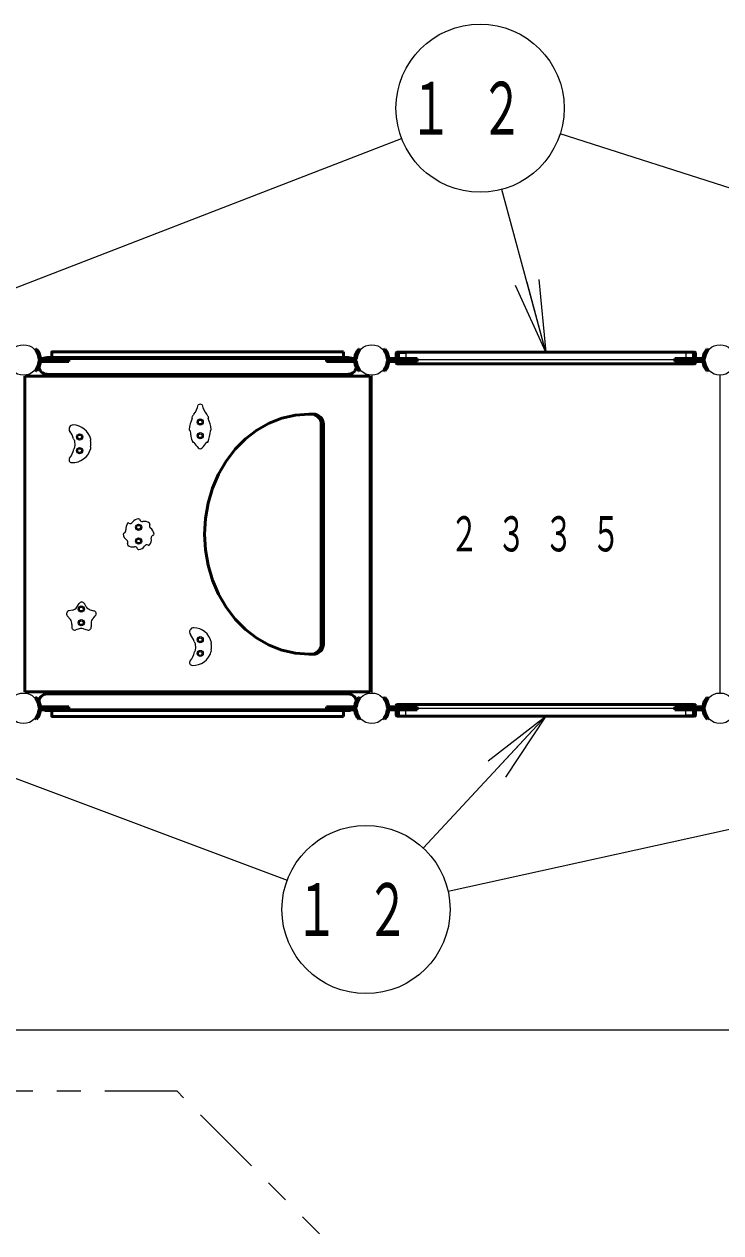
# Model space of a CAD drawing. Units: millimetres on the paper. Extents: x -385 to 0, y -594 to 267.
# Drawn here: x -288.5 to -259.5, y 177.2 to 227.5 of the extents above; entities that cross this region are included whole.
import ezdxf

# ---------------------------------------------------------------- set-up
doc = ezdxf.new("R2010")
doc.units = ezdxf.units.MM
doc.linetypes.add('USER1', pattern=[4.5, 2.5, -2])
doc.linetypes.add('USER3', pattern=[8, 3, -1, 1, -1, 1, -1])
doc.layers.add('0_2', color=7, linetype='Continuous', lineweight=13)
doc.styles.add('ＭＳ ゴシック', font='')
doc.styles.get('ＭＳ ゴシック').set_extended_font_data('MS Gothic')

msp = doc.modelspace()

# ---------------------------------------------------------------- linework, layer by layer
at = {"layer": '0_2'}
for p, q in [((-237.804, 213.854), (-266.211, 222.939)), ((-295.804, 213.854), (-272.809, 222.743)), ((-266.804, 213.854), (-268.633, 220.626)), ((-267.103, 216.88), (-266.804, 213.854)), ((-266.804, 213.854), (-268.069, 216.62)), ((-266.804, 213.854), (-267.586, 216.75)), ((-260.191, 213.524), (-273.417, 213.524)), ((-274.054, 212.887), (-274.054, 199.66)), ((-259.554, 199.66), (-259.554, 212.887)), ((-286.326, 203.236), (-286.237, 203.381)), ((-285.941, 203.253), (-286.017, 203.38)), ((-286.602, 202.72), (-286.733, 202.875)), ((-286.526, 203.104), (-286.654, 203.085)), ((-285.776, 203.127), (-285.62, 203.081)), ((-285.658, 202.767), (-285.562, 202.871)), ((-286.536, 202.513), (-286.544, 202.415)), ((-286.237, 202.332), (-286.373, 202.284)), ((-286.059, 202.336), (-285.896, 202.287)), ((-285.734, 202.564), (-285.73, 202.414)), ((-273.417, 199.024), (-260.191, 199.024)), ((-295.804, 198.694), (-277.572, 191.872)), ((-266.804, 198.694), (-271.91, 193.207)), ((-237.804, 198.694), (-270.877, 191.399)), ((-269.214, 196.839), (-266.804, 198.694)), ((-266.804, 198.694), (-268.848, 196.498)), ((-266.804, 198.694), (-268.482, 196.157)), ((-240.417, 185.619), (-375.622, 185.619)), ((-240.417, 185.619), (-368.765, 185.619))]:
    msp.add_line(p, q, dxfattribs=at)
at = {"layer": '0_2', "color": 140, "lineweight": 50}
for p, q in [((-288.056, 213.937), (-288.015, 213.971)), ((-288.015, 213.971), (-288, 213.97)), ((-274.593, 213.971), (-274.608, 213.97)), ((-274.552, 213.937), (-274.593, 213.971)), ((-273.556, 213.938), (-273.515, 213.972)), ((-273.515, 213.972), (-273.5, 213.97)), ((-260.093, 213.972), (-260.108, 213.97)), ((-260.052, 213.938), (-260.093, 213.972)), ((-287.82, 213.588), (-286.669, 213.588)), ((-287.82, 213.524), (-286.669, 213.524)), ((-287.82, 213.524), (-286.669, 213.524)), ((-287.82, 213.46), (-286.669, 213.46)), ((-287.57, 213.622), (-275.037, 213.622)), ((-286.669, 213.588), (-286.669, 213.524)), ((-286.669, 213.46), (-286.669, 213.524)), ((-274.788, 213.588), (-275.939, 213.588)), ((-275.939, 213.588), (-275.939, 213.524)), ((-274.788, 213.524), (-275.939, 213.524)), ((-274.788, 213.524), (-275.939, 213.524)), ((-275.939, 213.46), (-275.939, 213.524)), ((-274.788, 213.46), (-275.939, 213.46)), ((-273.32, 213.588), (-272.169, 213.588)), ((-273.32, 213.524), (-272.169, 213.524)), ((-273.32, 213.524), (-272.169, 213.524)), ((-273.32, 213.46), (-272.169, 213.46)), ((-273.032, 213.811), (-273.032, 213.411)), ((-272.99, 213.854), (-272.947, 213.854)), ((-272.99, 213.368), (-272.947, 213.368)), ((-272.947, 213.854), (-272.947, 213.368)), ((-272.947, 213.854), (-272.947, 213.368)), ((-260.661, 213.854), (-272.947, 213.854)), ((-260.661, 213.368), (-272.947, 213.368)), ((-272.169, 213.588), (-272.169, 213.524)), ((-272.169, 213.46), (-272.169, 213.524)), ((-260.288, 213.588), (-261.439, 213.588)), ((-261.439, 213.588), (-261.439, 213.524)), ((-260.288, 213.524), (-261.439, 213.524)), ((-260.288, 213.524), (-261.439, 213.524)), ((-261.439, 213.46), (-261.439, 213.524)), ((-260.288, 213.46), (-261.439, 213.46)), ((-260.661, 213.854), (-260.661, 213.368)), ((-260.618, 213.854), (-260.661, 213.854)), ((-260.661, 213.854), (-260.661, 213.368)), ((-260.618, 213.368), (-260.661, 213.368)), ((-260.575, 213.811), (-260.575, 213.411)), ((-288.056, 213.11), (-288.015, 213.076)), ((-288.015, 213.076), (-288, 213.078)), ((-287.57, 212.927), (-275.037, 212.927)), ((-274.593, 213.076), (-274.608, 213.078)), ((-274.552, 213.11), (-274.593, 213.076)), ((-273.556, 213.11), (-273.515, 213.076)), ((-273.515, 213.076), (-273.5, 213.078)), ((-260.093, 213.076), (-260.108, 213.078)), ((-260.052, 213.11), (-260.093, 213.076)), ((-288.495, 199.702), (-288.495, 212.845)), ((-288.495, 212.845), (-274.119, 212.845)), ((-274.119, 199.702), (-274.119, 212.845)), ((-276.667, 211.274), (-276.493, 211.274)), ((-276.157, 201.702), (-276.157, 210.845)), ((-276.064, 201.702), (-276.064, 210.845)), ((-276.667, 201.274), (-276.493, 201.274)), ((-288.495, 199.702), (-274.119, 199.702)), ((-288.056, 199.437), (-288.015, 199.471)), ((-288.015, 199.471), (-288, 199.47)), ((-287.57, 199.62), (-275.037, 199.62)), ((-274.593, 199.471), (-274.608, 199.47)), ((-274.552, 199.437), (-274.593, 199.471)), ((-273.556, 199.437), (-273.515, 199.471)), ((-273.515, 199.471), (-273.5, 199.47)), ((-260.093, 199.471), (-260.108, 199.47)), ((-260.052, 199.437), (-260.093, 199.471)), ((-287.82, 199.088), (-286.669, 199.088)), ((-287.82, 199.024), (-286.669, 199.024)), ((-287.82, 199.024), (-286.669, 199.024)), ((-287.82, 198.96), (-286.669, 198.96)), ((-287.57, 198.926), (-275.037, 198.926)), ((-286.669, 199.088), (-286.669, 199.024)), ((-286.669, 198.96), (-286.669, 199.024)), ((-274.788, 199.088), (-275.939, 199.088)), ((-275.939, 199.088), (-275.939, 199.024)), ((-274.788, 199.024), (-275.939, 199.024)), ((-274.788, 199.024), (-275.939, 199.024)), ((-275.939, 198.96), (-275.939, 199.024)), ((-274.788, 198.96), (-275.939, 198.96)), ((-273.32, 199.088), (-272.169, 199.088)), ((-273.32, 199.024), (-272.169, 199.024)), ((-273.32, 199.024), (-272.169, 199.024)), ((-273.32, 198.96), (-272.169, 198.96)), ((-273.033, 198.737), (-273.033, 199.137)), ((-272.99, 199.18), (-272.947, 199.18)), ((-272.947, 198.694), (-272.947, 199.18)), ((-272.947, 198.694), (-272.947, 199.18)), ((-272.947, 199.18), (-260.661, 199.18)), ((-272.169, 199.088), (-272.169, 199.024)), ((-272.169, 198.96), (-272.169, 199.024)), ((-260.288, 199.088), (-261.439, 199.088)), ((-261.439, 199.088), (-261.439, 199.024)), ((-260.288, 199.024), (-261.439, 199.024)), ((-260.288, 199.024), (-261.439, 199.024)), ((-261.439, 198.96), (-261.439, 199.024)), ((-260.288, 198.96), (-261.439, 198.96)), ((-260.661, 198.694), (-260.661, 199.18)), ((-260.618, 199.18), (-260.661, 199.18)), ((-260.661, 198.694), (-260.661, 199.18)), ((-260.576, 198.737), (-260.576, 199.137)), ((-288.056, 198.61), (-288.015, 198.576)), ((-288.015, 198.576), (-288, 198.578)), ((-274.593, 198.576), (-274.608, 198.578)), ((-274.552, 198.61), (-274.593, 198.576)), ((-273.556, 198.61), (-273.515, 198.576)), ((-273.515, 198.576), (-273.5, 198.578)), ((-272.99, 198.694), (-272.947, 198.694)), ((-272.947, 198.694), (-260.661, 198.694)), ((-260.618, 198.694), (-260.661, 198.694)), ((-260.093, 198.576), (-260.108, 198.578)), ((-260.052, 198.61), (-260.093, 198.576))]:
    msp.add_line(p, q, dxfattribs=at)
at = {"layer": '0_2', "linetype": 'USER1'}
for p, q in [((-272.947, 213.808), (-272.632, 213.808)), ((-272.947, 213.414), (-272.632, 213.414)), ((-272.632, 213.808), (-272.632, 213.414)), ((-260.661, 213.808), (-260.975, 213.808)), ((-260.975, 213.808), (-260.975, 213.414)), ((-260.661, 213.414), (-260.975, 213.414)), ((-272.947, 199.134), (-272.633, 199.134)), ((-272.633, 198.74), (-272.633, 199.134)), ((-260.661, 199.134), (-260.976, 199.134)), ((-260.976, 198.74), (-260.976, 199.134)), ((-272.947, 198.74), (-272.633, 198.74)), ((-260.661, 198.74), (-260.976, 198.74))]:
    msp.add_line(p, q, dxfattribs=at)
at = {"layer": '0_2', "color": 140, "lineweight": 50}
for points in [[(-275.233, 213.859), (-275.233, 213.588), (-287.376, 213.588), (-287.376, 213.859)], [(-275.233, 198.688), (-275.233, 198.96), (-287.376, 198.96), (-287.376, 198.688)]]:
    msp.add_lwpolyline(points, close=True, dxfattribs=at)
msp.add_lwpolyline([(-276.667, 211.274), (-277.234, 211.231), (-277.792, 211.103), (-278.33, 210.893), (-278.84, 210.604), (-279.313, 210.241), (-279.74, 209.809), (-280.115, 209.318), (-280.431, 208.774), (-280.682, 208.187), (-280.865, 207.568), (-280.976, 206.926), (-281.013, 206.274), (-280.976, 205.621), (-280.865, 204.98), (-280.682, 204.36), (-280.431, 203.774), (-280.115, 203.23), (-279.74, 202.738), (-279.313, 202.307), (-278.84, 201.944), (-278.33, 201.654), (-277.792, 201.444), (-277.234, 201.317), (-276.667, 201.274)], dxfattribs=at)
at = {"layer": '0_2', "linetype": 'USER3'}
msp.add_lwpolyline([(-217.463, 82.331), (-177.489, 82.331), (-146.77, 113.05), (-146.77, 145.828), (-181.814, 180.871), (-211.563, 180.871), (-216.312, 185.619), (-239.417, 185.619), (-250.719, 174.318), (-273.402, 174.318), (-282.162, 183.077), (-339.295, 183.077), (-360.908, 161.464), (-360.908, 130.916), (-337.108, 107.116), (-296.414, 107.116), (-282.736, 93.437), (-253.864, 93.437), (-250.628, 90.201), (-225.333, 90.201)], close=True, dxfattribs=at)
at = {"layer": '0_2'}
for centre, radius in [((-269.545, 224.005), 3.5), ((-288.554, 213.524), 0.636), ((-274.054, 213.524), 0.636), ((-259.554, 213.524), 0.636), ((-281.195, 210.941), 0.129), ((-281.195, 210.941), 0.0786), ((-286.217, 210.322), 0.129), ((-286.217, 210.322), 0.0786), ((-281.195, 210.37), 0.129), ((-281.195, 210.37), 0.0786), ((-286.217, 209.751), 0.129), ((-286.217, 209.751), 0.0786), ((-283.76, 206.56), 0.129), ((-283.76, 206.56), 0.0786), ((-283.76, 205.988), 0.129), ((-283.76, 205.988), 0.0786), ((-286.145, 203.156), 0.129), ((-286.145, 203.156), 0.0786), ((-286.145, 202.585), 0.129), ((-286.145, 202.585), 0.0786), ((-281.195, 201.877), 0.129), ((-281.195, 201.877), 0.0786), ((-281.195, 201.306), 0.129), ((-281.195, 201.306), 0.0786), ((-288.554, 199.024), 0.636), ((-274.054, 199.024), 0.636), ((-259.554, 199.024), 0.636), ((-274.294, 190.645), 3.5)]:
    msp.add_circle(centre, radius, dxfattribs=at)
at = {"layer": '0_2', "color": 140, "lineweight": 50}
for centre, radius, start, end in [((-288.554, 213.524), 0.647, 7.1808, 39.709), ((-288.554, 213.524), 0.711, 7.1808, 38.8559), ((-274.054, 213.524), 0.711, 141.1441, 172.8192), ((-274.054, 213.524), 0.647, 140.291, 172.8192), ((-274.054, 213.524), 0.647, 7.1808, 39.709), ((-274.054, 213.524), 0.711, 7.1808, 38.8559), ((-259.554, 213.524), 0.711, 141.1441, 172.8192), ((-259.554, 213.524), 0.647, 140.291, 172.8192), ((-288.554, 213.524), 0.647, 320.291, 352.8192), ((-288.554, 213.524), 0.711, 321.1441, 352.8192), ((-287.57, 213.275), 0.347, 90, 270), ((-287.82, 213.616), 0.0925, 187.1808, 270), ((-287.82, 213.431), 0.0925, 90, 172.8192), ((-287.82, 213.616), 0.0285, 187.1808, 270), ((-287.82, 213.431), 0.0285, 90, 172.8192), ((-275.037, 213.275), 0.347, 270, 90), ((-274.788, 213.616), 0.0285, 270, 352.8192), ((-274.788, 213.616), 0.0925, 270, 352.8192), ((-274.788, 213.431), 0.0925, 7.1808, 90), ((-274.788, 213.431), 0.0285, 7.1808, 90), ((-274.054, 213.524), 0.711, 187.1808, 218.8559), ((-274.054, 213.524), 0.647, 187.1808, 219.709), ((-274.054, 213.524), 0.647, 320.291, 352.8192), ((-274.054, 213.524), 0.711, 321.1441, 352.8192), ((-273.32, 213.616), 0.0925, 187.1808, 270), ((-273.32, 213.432), 0.0925, 90, 172.8192), ((-273.32, 213.616), 0.0285, 187.1808, 270), ((-273.32, 213.432), 0.0285, 90, 172.8192), ((-272.99, 213.811), 0.0429, 90, 180), ((-272.99, 213.411), 0.0429, 180, 270), ((-260.618, 213.811), 0.0429, 0, 90), ((-260.618, 213.411), 0.0429, 270, 0), ((-260.288, 213.616), 0.0285, 270, 352.8192), ((-260.288, 213.616), 0.0925, 270, 352.8192), ((-260.288, 213.432), 0.0925, 7.1808, 90), ((-260.288, 213.432), 0.0285, 7.1808, 90), ((-259.554, 213.524), 0.711, 187.1808, 218.8559), ((-259.554, 213.524), 0.647, 187.1808, 219.709), ((-276.586, 210.845), 0.429, 0, 90), ((-276.493, 210.845), 0.429, 0, 90), ((-276.586, 201.702), 0.429, 270, 0), ((-276.493, 201.702), 0.429, 270, 0), ((-288.554, 199.024), 0.647, 7.1808, 39.709), ((-288.554, 199.024), 0.711, 7.1808, 38.8559), ((-287.57, 199.273), 0.347, 90, 270), ((-275.037, 199.273), 0.347, 270, 90), ((-274.054, 199.024), 0.711, 141.1441, 172.8192), ((-274.054, 199.024), 0.647, 140.291, 172.8192), ((-274.054, 199.024), 0.647, 7.1808, 39.709), ((-274.054, 199.024), 0.711, 7.1808, 38.8559), ((-259.554, 199.024), 0.711, 141.1441, 172.8192), ((-259.554, 199.024), 0.647, 140.291, 172.8192), ((-288.554, 199.024), 0.647, 320.291, 352.8192), ((-288.554, 199.024), 0.711, 321.1441, 352.8192), ((-287.82, 199.116), 0.0925, 187.1808, 270), ((-287.82, 198.931), 0.0925, 90, 172.8192), ((-287.82, 199.116), 0.0285, 187.1808, 270), ((-287.82, 198.931), 0.0285, 90, 172.8192), ((-274.788, 199.116), 0.0285, 270, 352.8192), ((-274.788, 199.116), 0.0925, 270, 352.8192), ((-274.788, 198.931), 0.0925, 7.1808, 90), ((-274.788, 198.931), 0.0285, 7.1808, 90), ((-274.054, 199.024), 0.711, 187.1808, 218.8559), ((-274.054, 199.024), 0.647, 187.1808, 219.709), ((-274.054, 199.024), 0.647, 320.291, 352.8192), ((-274.054, 199.024), 0.711, 321.1441, 352.8192), ((-273.32, 199.116), 0.0925, 187.1808, 270), ((-273.32, 198.931), 0.0925, 90, 172.8192), ((-273.32, 199.116), 0.0285, 187.1808, 270), ((-273.32, 198.931), 0.0285, 90, 172.8192), ((-272.99, 199.137), 0.0429, 90, 180), ((-260.618, 199.137), 0.0429, 0, 90), ((-260.288, 199.116), 0.0285, 270, 352.8192), ((-260.288, 199.116), 0.0925, 270, 352.8192), ((-260.288, 198.931), 0.0925, 7.1808, 90), ((-260.288, 198.931), 0.0285, 7.1808, 90), ((-259.554, 199.024), 0.711, 187.1808, 218.8559), ((-259.554, 199.024), 0.647, 187.1808, 219.709), ((-272.99, 198.737), 0.0429, 180, 270), ((-260.618, 198.737), 0.0429, 270, 0)]:
    msp.add_arc(centre, radius, start, end, dxfattribs=at)
at = {"layer": '0_2'}
for centre, radius, start, end in [((-282.141, 211.812), 0.875, 321.1261, 349.419), ((-281.195, 211.555), 0.129, 48.394, 131.606), ((-280.249, 211.812), 0.875, 190.581, 218.8739), ((-280.27, 210.495), 1.392, 154.6326, 174.4344), ((-281.512, 211.143), 0.0286, 146.4344, 224.1399), ((-280.376, 210.389), 1.392, 141.1261, 146.4344), ((-281.553, 211.104), 0.0286, 334.6326, 44.1399), ((-282.014, 210.389), 1.392, 33.5656, 38.8739), ((-280.837, 211.104), 0.0286, 135.8601, 205.3674), ((-282.121, 210.495), 1.392, 5.5656, 25.3674), ((-280.878, 211.143), 0.0286, 315.8601, 33.5656), ((-286.488, 210.65), 0.171, 87.3341, 218.2179), ((-287.316, 209.998), 0.883, 16.3438, 38.2179), ((-286.517, 210.036), 0.786, 14.4775, 87.3341), ((-281.627, 210.627), 0.0286, 174.4344, 251.503), ((-281.645, 210.573), 0.0286, 2.4068, 71.503), ((-280.225, 210.633), 1.392, 182.4068, 201.4344), ((-282.165, 210.633), 1.392, 338.5656, 357.5932), ((-280.746, 210.573), 0.0286, 108.497, 177.5932), ((-280.764, 210.627), 0.0286, 288.497, 5.5656), ((-286.517, 210.036), 0.786, 267.5611, 345.5225), ((-286.332, 210.286), 0.143, 196.3438, 223.134), ((-286.313, 209.786), 0.143, 141.3197, 168.1098), ((-286.488, 210.14), 0.0714, 9.7418, 43.134), ((-286.48, 209.92), 0.0714, 321.3197, 354.7119), ((-287.316, 209.998), 0.911, 354.7119, 9.7418), ((-285.686, 210.181), 0.0714, 166.2407, 189.8781), ((-286.517, 210.036), 0.771, 350.1219, 9.8781), ((-285.686, 209.892), 0.0714, 170.1219, 193.7593), ((-285.825, 210.215), 0.0714, 346.2407, 14.4775), ((-285.825, 209.858), 0.0714, 345.5225, 13.7593), ((-281.495, 210.134), 0.0286, 201.4344, 280.6439), ((-281.484, 210.078), 0.0286, 32.2657, 100.6439), ((-280.283, 210.837), 1.392, 212.2657, 224.4852), ((-281.195, 209.94), 0.113, 224.4852, 315.5149), ((-282.108, 210.837), 1.392, 315.5149, 327.7343), ((-280.906, 210.078), 0.0286, 79.3561, 147.7343), ((-280.896, 210.134), 0.0286, 259.3561, 338.5656), ((-286.545, 209.365), 0.114, 140.6586, 267.5611), ((-287.316, 209.998), 0.883, 320.6586, 348.1098), ((-283.725, 206.574), 0.345, 96.6971, 145.6029), ((-283.76, 206.874), 0.0429, 14.2357, 96.6971), ((-283.608, 206.912), 0.114, 194.2357, 280.6029), ((-284.36, 206.274), 0.0429, 104.2357, 186.6971), ((-284.399, 206.426), 0.114, 284.2357, 10.6029), ((-283.947, 206.511), 0.345, 141.6971, 190.6029), ((-284.184, 206.698), 0.0429, 59.2357, 141.6971), ((-284.104, 206.833), 0.114, 239.2357, 325.6029), ((-283.523, 206.461), 0.345, 51.6971, 100.6029), ((-283.201, 206.618), 0.114, 149.2357, 235.6029), ((-283.336, 206.698), 0.0429, 329.2357, 51.6971), ((-283.46, 206.239), 0.345, 6.6971, 55.6029), ((-284.06, 206.309), 0.345, 186.6971, 235.6029), ((-284.319, 205.93), 0.114, 329.2357, 55.6029), ((-284.184, 205.85), 0.0429, 149.2357, 231.6971), ((-283.997, 206.087), 0.345, 231.6971, 280.6029), ((-283.416, 205.714), 0.114, 59.2357, 145.6029), ((-283.336, 205.85), 0.0429, 239.2357, 321.6971), ((-283.573, 206.037), 0.345, 321.6971, 10.6029), ((-283.121, 206.121), 0.114, 104.2357, 190.6029), ((-283.16, 206.274), 0.0429, 284.2357, 6.6971), ((-283.912, 205.635), 0.114, 14.2357, 100.6029), ((-283.76, 205.674), 0.0429, 194.2357, 276.6971), ((-283.795, 205.974), 0.345, 276.6971, 325.6029), ((-286.127, 203.313), 0.129, 31.1949, 148.1996), ((-286.634, 202.958), 0.129, 98.6448, 220.0628), ((-286.569, 203.387), 0.286, 278.6448, 328.1996), ((-285.696, 203.401), 0.286, 211.1949, 253.7771), ((-285.656, 202.958), 0.129, 317.16, 73.7771), ((-286.821, 202.536), 0.286, 355.409, 40.0628), ((-286.416, 202.405), 0.129, 175.409, 289.5712), ((-286.142, 202.063), 0.286, 73.168, 109.5712), ((-285.858, 202.41), 0.129, 253.168, 1.7072), ((-285.449, 202.572), 0.286, 137.16, 181.7072), ((-281.467, 202.205), 0.171, 87.3341, 218.2179), ((-281.495, 201.592), 0.786, 14.4775, 87.3341), ((-282.295, 201.553), 0.883, 16.3438, 38.2179), ((-281.311, 201.842), 0.143, 196.3438, 223.134), ((-280.804, 201.77), 0.0714, 346.2407, 14.4775), ((-282.295, 201.553), 0.883, 320.6586, 348.1098), ((-281.495, 201.592), 0.786, 267.5611, 345.5225), ((-281.291, 201.342), 0.143, 141.3197, 168.1098), ((-281.467, 201.695), 0.0714, 9.7418, 43.134), ((-281.459, 201.475), 0.0714, 321.3197, 354.7119), ((-282.295, 201.553), 0.911, 354.7119, 9.7418), ((-280.665, 201.736), 0.0714, 166.2407, 189.8781), ((-280.665, 201.447), 0.0714, 170.1219, 193.7593), ((-281.495, 201.592), 0.771, 350.1219, 9.8781), ((-280.804, 201.413), 0.0714, 345.5225, 13.7593), ((-281.524, 200.921), 0.114, 140.6586, 267.5611)]:
    msp.add_arc(centre, radius, start, end, dxfattribs=at)

# ---------------------------------------------------------------- texts
at = {"layer": '0_2', "style": 'ＭＳ ゴシック'}
for s, insert, char_height, attachment_point in [('\\T1.64;\\W0.6;１２', (-269.545, 224.005), 2.199, 5), ('\\T1.64;\\W0.6;２３３５', (-270.804, 206.274), 1.466, 4), ('\\T1.64;\\W0.6;１２', (-274.294, 190.645), 2.199, 5)]:
    msp.add_mtext(s, dxfattribs=dict(at, insert=insert, char_height=char_height, attachment_point=attachment_point))

doc.saveas('drawing.dxf')
